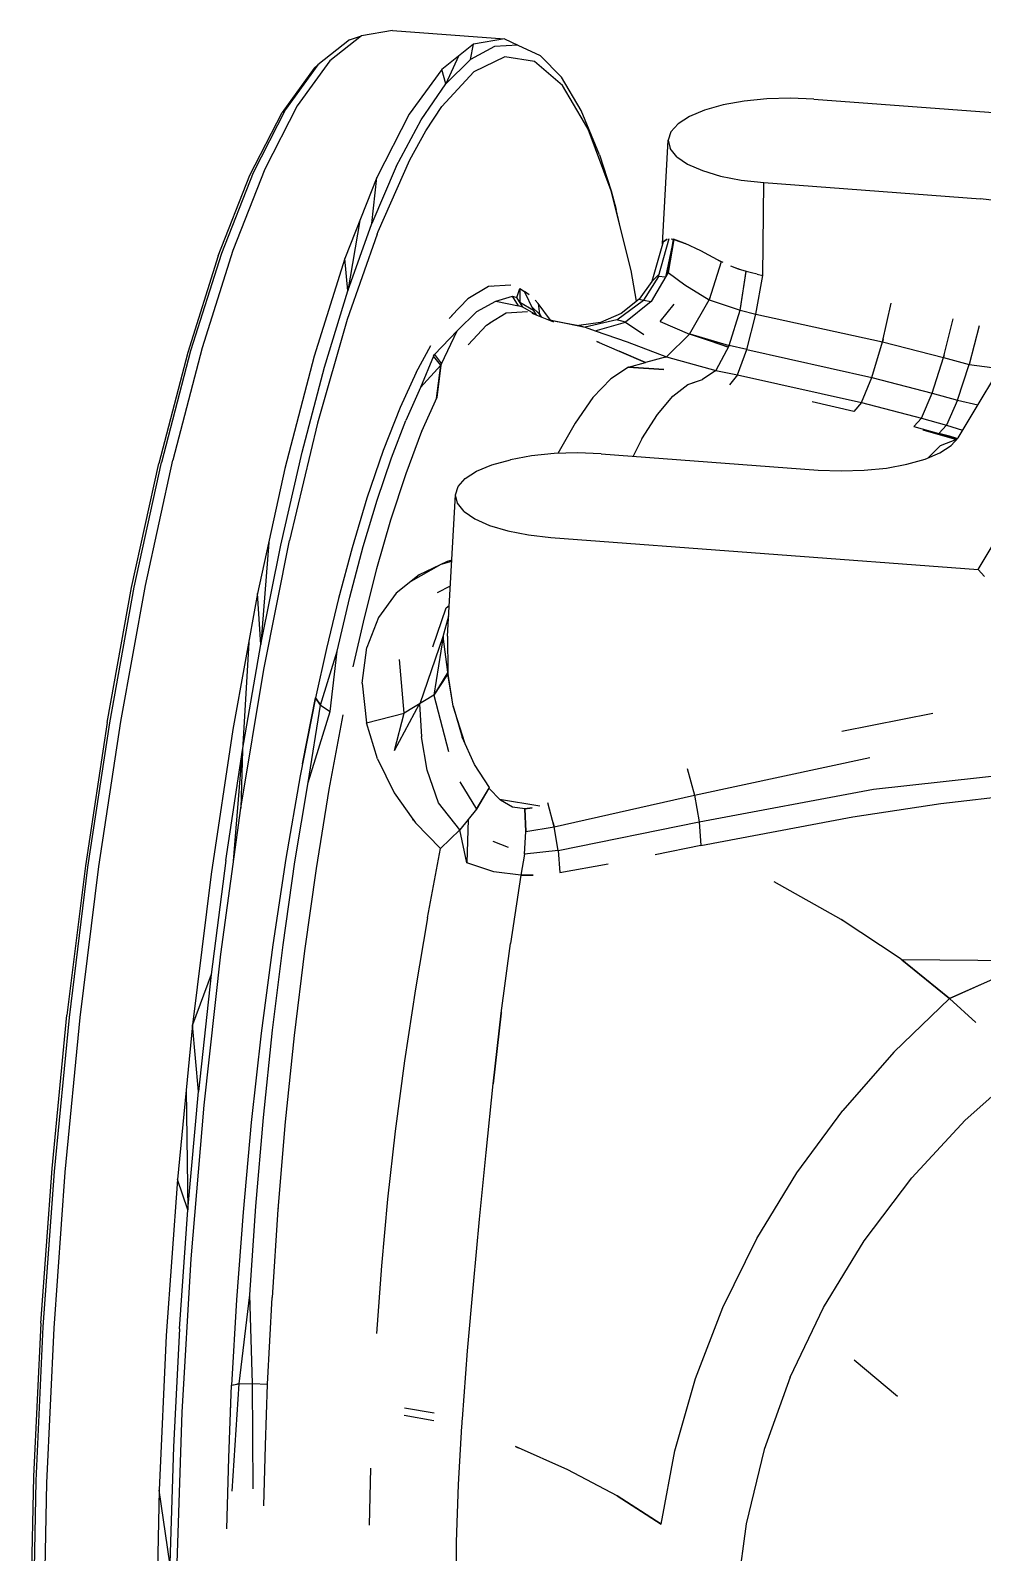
# Model space of a CAD drawing. Header units: millimetres. Extents: x -57554 to 16546, y 2142 to 98430.
# Drawn here: x -51025.3 to -50746.2, y 90472.8 to 90919 of the extents above; entities that cross this region are included whole.
import ezdxf

# ---------------------------------------------------------------- set-up
doc = ezdxf.new("R2010")
doc.units = ezdxf.units.MM

msp = doc.modelspace()

# ---------------------------------------------------------------- linework, layer by layer
at = {"color": 2, "linetype": 'Continuous'}
for p, q in [((-50919.16, 90918.96), (-50928.2, 90917.4)), ((-50919.16, 90918.96), (-50886.33, 90916.48)), ((-50931.74, 90916.2), (-50941.05, 90908.84)), ((-50928.2, 90917.4), (-50937.56, 90910)), ((-50931.74, 90916.2), (-50928.2, 90917.4)), ((-50895.36, 90914.92), (-50904.71, 90907.52)), ((-50896.32, 90910.47), (-50895.36, 90914.92)), ((-50889.27, 90914.27), (-50896.32, 90910.47)), ((-50886.33, 90916.48), (-50895.36, 90914.92)), ((-50882.43, 90914.67), (-50889.27, 90914.27)), ((-50886.33, 90916.48), (-50882.43, 90914.67)), ((-50882.43, 90914.67), (-50875.87, 90911.64)), ((-50937.56, 90910), (-50947.07, 90896.9)), ((-50899.75, 90911.45), (-50903.5, 90903.29)), ((-50903.5, 90903.29), (-50896.32, 90910.47)), ((-50886.23, 90911.21), (-50895.31, 90906.78)), ((-50877.52, 90909.87), (-50886.23, 90911.21)), ((-50869.33, 90902.78), (-50877.52, 90909.87)), ((-50869.63, 90905.23), (-50875.87, 90911.64)), ((-50942.09, 90907.91), (-50951.51, 90894.92)), ((-50941.05, 90908.84), (-50950.53, 90895.79)), ((-50942.09, 90907.91), (-50941.05, 90908.84)), ((-50904.71, 90907.52), (-50914.22, 90894.42)), ((-50903.5, 90903.29), (-50904.71, 90907.52)), ((-50895.31, 90906.78), (-50904.63, 90896.66)), ((-50863.8, 90895.49), (-50869.63, 90905.23)), ((-50910.76, 90892.79), (-50903.5, 90903.29)), ((-50862.86, 90891.84), (-50869.33, 90902.78)), ((-50950.53, 90895.79), (-50960, 90877.26)), ((-50947.07, 90896.9), (-50956.58, 90878.3)), ((-50909.33, 90889.5), (-50904.63, 90896.66)), ((-50827.63, 90895.58), (-50832.1, 90893.7)), ((-50822.21, 90897.11), (-50827.63, 90895.58)), ((-50816.06, 90898.24), (-50822.21, 90897.11)), ((-50809.4, 90898.93), (-50816.06, 90898.24)), ((-50802.49, 90899.13), (-50809.4, 90898.93)), ((-50795.6, 90898.86), (-50802.49, 90899.13)), ((-50795.6, 90898.86), (-50670.39, 90889.43)), ((-50960.94, 90876.49), (-50951.51, 90894.92)), ((-50914.22, 90894.42), (-50923.72, 90875.84)), ((-50918.02, 90879.1), (-50910.76, 90892.79)), ((-50858.42, 90882.52), (-50863.8, 90895.49)), ((-50861.8, 90890.05), (-50862.86, 90891.84)), ((-50835.44, 90891.55), (-50837.54, 90889.21)), ((-50832.1, 90893.7), (-50835.44, 90891.55)), ((-50914.03, 90881), (-50909.33, 90889.5)), ((-50855.06, 90871.91), (-50861.8, 90890.05)), ((-50839.94, 90856.43), (-50838.31, 90886.77)), ((-50837.54, 90889.21), (-50838.31, 90886.77)), ((-50838.31, 90886.77), (-50837.72, 90884.32)), ((-50747.47, 90760.96), (-50670.39, 90889.43)), ((-50858.42, 90882.52), (-50855.06, 90871.91)), ((-50835.8, 90881.96), (-50837.72, 90884.32)), ((-50956.58, 90878.3), (-50965.93, 90854.5)), ((-50918.02, 90879.1), (-50925.2, 90862.33)), ((-50923.34, 90860.06), (-50914.03, 90881)), ((-50835.8, 90881.96), (-50832.61, 90879.78)), ((-50832.61, 90879.78), (-50828.28, 90877.86)), ((-50828.28, 90877.86), (-50822.98, 90876.28)), ((-50970.21, 90852.92), (-50960.94, 90876.49)), ((-50960, 90877.26), (-50969.31, 90853.57)), ((-50923.72, 90875.84), (-50933.07, 90852.07)), ((-50925.2, 90862.33), (-50923.72, 90875.84)), ((-50822.98, 90876.28), (-50816.91, 90875.09)), ((-50816.91, 90875.09), (-50810.3, 90874.35)), ((-50810.61, 90847.1), (-50810.3, 90874.35)), ((-50810.3, 90874.35), (-50746.72, 90869.56)), ((-50855.06, 90871.91), (-50853.54, 90866.45)), ((-50849.2, 90848.63), (-50855.06, 90871.91)), ((-50740.25, 90868.83), (-50746.72, 90869.56)), ((-50852.21, 90860.61), (-50853.54, 90866.45)), ((-50928.69, 90863.21), (-50932.25, 90842.64)), ((-50932.25, 90842.64), (-50925.2, 90862.33)), ((-50923.63, 90859.25), (-50923.34, 90860.06)), ((-50923.63, 90859.25), (-50932.43, 90834.2)), ((-50839.77, 90857.03), (-50843.07, 90845.38)), ((-50841.17, 90846.81), (-50838.06, 90857.99)), ((-50838.57, 90857.8), (-50839.77, 90857.03)), ((-50839.77, 90857.03), (-50839.08, 90857.47)), ((-50836.77, 90857.76), (-50839.11, 90846.68)), ((-50839.08, 90857.47), (-50838.57, 90857.8)), ((-50838.33, 90848.01), (-50836.77, 90857.76)), ((-50836.64, 90857.66), (-50838.33, 90848.01)), ((-50837.46, 90857.92), (-50837.04, 90857.82)), ((-50837.46, 90857.92), (-50836.77, 90857.76)), ((-50837.04, 90857.82), (-50836.77, 90857.76)), ((-50833.64, 90856.63), (-50836.77, 90857.76)), ((-50836.77, 90857.76), (-50836.64, 90857.66)), ((-50836.64, 90857.66), (-50833.3, 90856.51)), ((-50833.64, 90856.63), (-50833.3, 90856.51)), ((-50828.73, 90854.34), (-50833.3, 90856.51)), ((-50970.21, 90852.92), (-50979.18, 90824.61)), ((-50969.31, 90853.57), (-50978.32, 90825.09)), ((-50965.93, 90854.5), (-50974.98, 90825.91)), ((-50933.07, 90852.07), (-50942.11, 90823.5)), ((-50932.25, 90842.64), (-50933.07, 90852.07)), ((-50822.8, 90851.17), (-50828.73, 90854.34)), ((-50822.8, 90851.17), (-50826.28, 90839.98)), ((-50822.8, 90851.17), (-50823.69, 90851.65)), ((-50823.69, 90851.65), (-50822.3, 90851.06)), ((-50753.31, 90799.56), (-50720.05, 90855.01)), ((-50847.63, 90839.59), (-50849.2, 90848.63)), ((-50841.17, 90846.81), (-50845.52, 90839.87)), ((-50838.33, 90848.01), (-50843.33, 90839.5)), ((-50843.07, 90845.38), (-50840.98, 90847.5)), ((-50839.11, 90846.68), (-50841.17, 90846.81)), ((-50838.33, 90848.01), (-50833.48, 90844.41)), ((-50820.09, 90849.98), (-50817.47, 90848.98)), ((-50820.09, 90849.98), (-50817.8, 90849.08)), ((-50817.47, 90848.98), (-50817.8, 90849.08)), ((-50817.8, 90849.08), (-50815.45, 90848.37)), ((-50817.16, 90837.43), (-50815.45, 90848.37)), ((-50817.14, 90837.6), (-50815.45, 90848.33)), ((-50813.85, 90847.94), (-50815.45, 90848.33)), ((-50812.24, 90847.53), (-50813.85, 90847.94)), ((-50812.59, 90835.84), (-50810.61, 90847.1)), ((-50812.24, 90847.53), (-50810.61, 90847.1)), ((-50939.09, 90820.23), (-50932.25, 90842.64)), ((-50890.98, 90843.92), (-50897.02, 90840.32)), ((-50884.46, 90844.3), (-50890.98, 90843.92)), ((-50890.06, 90843.98), (-50890.98, 90843.92)), ((-50882.69, 90840.65), (-50881.78, 90843.29)), ((-50881.78, 90843.29), (-50881.82, 90839.27)), ((-50881.78, 90843.29), (-50880.41, 90842.49)), ((-50879.06, 90841.5), (-50880.41, 90842.49)), ((-50877.81, 90836.93), (-50880.41, 90842.49)), ((-50843.07, 90845.38), (-50846.87, 90840.2)), ((-50833.48, 90844.41), (-50826.28, 90839.98)), ((-50897.02, 90840.32), (-50901.8, 90835.29)), ((-50894.43, 90836.62), (-50888.8, 90839.57)), ((-50888.8, 90839.57), (-50883.97, 90841.05)), ((-50888.8, 90839.57), (-50882.23, 90838.28)), ((-50882.23, 90838.28), (-50883.97, 90841.05)), ((-50883.97, 90841.05), (-50882.69, 90840.65)), ((-50880.96, 90837.89), (-50882.69, 90840.65)), ((-50880.96, 90837.89), (-50882.23, 90838.28)), ((-50881.82, 90839.27), (-50877.81, 90836.93)), ((-50877, 90835.58), (-50880.96, 90837.89)), ((-50876, 90835.76), (-50878.28, 90837.95)), ((-50876.39, 90838.93), (-50877.31, 90839.92)), ((-50872.84, 90834.05), (-50876.39, 90838.93)), ((-50876.39, 90838.93), (-50876, 90835.76)), ((-50876.39, 90838.93), (-50876, 90835.76)), ((-50853.36, 90834.18), (-50845.52, 90839.87)), ((-50846.87, 90840.2), (-50852.06, 90836.04)), ((-50843.33, 90839.5), (-50850.86, 90833.48)), ((-50846.87, 90840.2), (-50845.52, 90839.87)), ((-50845.52, 90839.87), (-50843.33, 90839.5)), ((-50840.66, 90833.68), (-50836.54, 90838.71)), ((-50832.04, 90829.93), (-50826.28, 90839.98)), ((-50826.28, 90839.98), (-50826.04, 90840.74)), ((-50826.28, 90839.98), (-50817.23, 90837)), ((-50817.23, 90837), (-50817.14, 90837.6)), ((-50775.5, 90827.7), (-50772.99, 90839.01)), ((-50932.43, 90834.2), (-50941.14, 90803.82)), ((-50901.69, 90835.4), (-50902.56, 90834.49)), ((-50900.16, 90830.92), (-50894.43, 90836.62)), ((-50891.61, 90832.54), (-50890.46, 90833.24)), ((-50885.81, 90836.07), (-50890.58, 90833.16)), ((-50879.53, 90836.47), (-50885.81, 90836.07)), ((-50878.28, 90836.09), (-50871.94, 90833.56)), ((-50876.97, 90835.56), (-50877.81, 90836.93)), ((-50876, 90835.76), (-50875.51, 90834.98)), ((-50875.53, 90834.99), (-50876, 90835.76)), ((-50875.53, 90834.99), (-50876, 90835.76)), ((-50873.52, 90834.19), (-50862.65, 90831.96)), ((-50871.31, 90833.73), (-50864.53, 90832.47)), ((-50858.17, 90833.4), (-50864.53, 90832.47)), ((-50853.36, 90834.18), (-50862.65, 90831.96)), ((-50859.75, 90830.87), (-50850.86, 90833.48)), ((-50852.06, 90836.04), (-50858.17, 90833.4)), ((-50850.86, 90833.48), (-50853.36, 90834.18)), ((-50850.86, 90833.48), (-50845.44, 90829.88)), ((-50840.66, 90833.68), (-50832.04, 90829.93)), ((-50820.44, 90826.57), (-50817.23, 90837)), ((-50817.23, 90837), (-50817.16, 90837.43)), ((-50817.23, 90837), (-50812.59, 90835.84)), ((-50815.25, 90825.4), (-50812.59, 90835.84)), ((-50812.59, 90835.84), (-50775.5, 90827.7)), ((-50757.6, 90823.1), (-50754.78, 90834.45)), ((-50900.16, 90830.92), (-50906.82, 90823.93)), ((-50904.74, 90821.27), (-50900.16, 90830.92)), ((-50896.92, 90826.82), (-50891.61, 90832.54)), ((-50864.53, 90832.47), (-50862.65, 90831.96)), ((-50862.65, 90831.96), (-50859.75, 90830.87)), ((-50859.75, 90830.87), (-50850.35, 90827.65)), ((-50832.04, 90829.93), (-50838.77, 90823.29)), ((-50820.67, 90826.13), (-50832.04, 90829.93)), ((-50831.99, 90830.01), (-50820.44, 90826.57)), ((-50831.99, 90830.01), (-50820.67, 90826.13)), ((-50747.15, 90832.39), (-50750.1, 90821.04)), ((-50979.18, 90824.61), (-50987.69, 90792.01)), ((-50978.32, 90825.09), (-50986.87, 90792.3)), ((-50974.98, 90825.91), (-50983.56, 90792.99)), ((-50912.23, 90818.72), (-50907.9, 90826.65)), ((-50858.6, 90827.52), (-50859.2, 90827.79)), ((-50859.2, 90827.79), (-50852.72, 90824.92)), ((-50852.72, 90824.92), (-50844.93, 90821.6)), ((-50844.93, 90821.6), (-50852.72, 90824.92)), ((-50850.35, 90827.65), (-50838.77, 90823.29)), ((-50820.44, 90826.57), (-50824.39, 90819.27)), ((-50815.25, 90825.4), (-50820.44, 90826.57)), ((-50818.02, 90817.97), (-50815.25, 90825.4)), ((-50815.25, 90825.4), (-50778.6, 90817.22)), ((-50778.6, 90817.22), (-50775.5, 90827.7)), ((-50775.3, 90828.6), (-50775.5, 90827.7)), ((-50775.5, 90827.7), (-50757.6, 90823.1)), ((-50942.11, 90823.5), (-50950.69, 90790.61)), ((-50945.65, 90795.32), (-50939.09, 90820.23)), ((-50907.1, 90823.48), (-50910.9, 90814.33)), ((-50910.9, 90814.33), (-50905.01, 90820.82)), ((-50907.1, 90823.48), (-50906.82, 90823.93)), ((-50905.01, 90820.82), (-50907.1, 90823.48)), ((-50906.82, 90823.93), (-50904.74, 90821.27)), ((-50906.27, 90811.07), (-50905.01, 90820.82)), ((-50905.01, 90820.82), (-50906.13, 90811.39)), ((-50904.74, 90821.27), (-50905.01, 90820.82)), ((-50849.94, 90820.26), (-50855.12, 90816.84)), ((-50849.94, 90820.26), (-50850, 90820.22)), ((-50850, 90820.22), (-50839.64, 90819.63)), ((-50849.94, 90820.26), (-50844.93, 90821.6)), ((-50839.64, 90819.63), (-50849.94, 90820.26)), ((-50838.77, 90823.29), (-50844.93, 90821.6)), ((-50839.09, 90823.2), (-50838.77, 90823.29)), ((-50838.77, 90823.29), (-50824.39, 90819.27)), ((-50760.94, 90812.62), (-50757.6, 90823.1)), ((-50757.41, 90823.86), (-50757.6, 90823.1)), ((-50757.6, 90823.1), (-50750.1, 90821.04)), ((-50753.55, 90810.56), (-50750.1, 90821.04)), ((-50750.1, 90821.04), (-50741.11, 90819.91)), ((-50912.23, 90818.72), (-50916.94, 90808.44)), ((-50855.12, 90816.84), (-50860.37, 90811.36)), ((-50832.53, 90815.18), (-50830.02, 90816.04)), ((-50832.28, 90815.26), (-50828.24, 90816.65)), ((-50830.02, 90816.04), (-50828.24, 90816.65)), ((-50824.39, 90819.27), (-50828.24, 90816.65)), ((-50824.59, 90819.13), (-50824.39, 90819.27)), ((-50824.39, 90819.27), (-50818.02, 90817.97)), ((-50818.02, 90817.97), (-50820.33, 90815.12)), ((-50818.12, 90817.85), (-50818.02, 90817.97)), ((-50818.02, 90817.97), (-50781.6, 90809.88)), ((-50781.6, 90809.88), (-50778.6, 90817.22)), ((-50778.6, 90817.22), (-50760.94, 90812.62)), ((-50910.9, 90814.33), (-50915.22, 90804.68)), ((-50906.13, 90811.39), (-50910.59, 90801.37)), ((-50906.27, 90811.08), (-50906.13, 90811.39)), ((-50860.37, 90811.36), (-50865.63, 90803.9)), ((-50841.47, 90806.42), (-50836.96, 90811.76)), ((-50836.96, 90811.76), (-50832.53, 90815.18)), ((-50764.06, 90805.33), (-50760.94, 90812.62)), ((-50760.94, 90812.62), (-50753.55, 90810.56)), ((-50916.94, 90808.44), (-50921.89, 90795.82)), ((-50846.02, 90799.24), (-50841.47, 90806.42)), ((-50783.86, 90807.25), (-50796.1, 90810.08)), ((-50781.6, 90809.88), (-50783.86, 90807.25)), ((-50781.71, 90809.75), (-50781.6, 90809.88)), ((-50781.6, 90809.88), (-50764.06, 90805.33)), ((-50753.55, 90810.56), (-50756.72, 90803.29)), ((-50753.55, 90810.56), (-50747.54, 90809.19)), ((-50941.14, 90803.82), (-50949.33, 90769.44)), ((-50919.48, 90793.65), (-50915.22, 90804.68)), ((-50865.63, 90803.9), (-50870.63, 90795)), ((-50764.06, 90805.33), (-50766.29, 90802.84)), ((-50766.29, 90802.84), (-50763.83, 90802.18)), ((-50766.29, 90802.84), (-50761.79, 90801.6)), ((-50764.18, 90805.2), (-50764.06, 90805.33)), ((-50764.06, 90805.33), (-50756.72, 90803.29)), ((-50763.83, 90802.18), (-50761.38, 90801.52)), ((-50763.69, 90801.89), (-50753.8, 90799.04)), ((-50756.72, 90803.29), (-50758.93, 90800.85)), ((-50756.82, 90803.19), (-50756.72, 90803.29)), ((-50756.72, 90803.29), (-50751.99, 90801.77)), ((-50910.59, 90801.37), (-50915.27, 90789.04)), ((-50910.49, 90801.6), (-50910.59, 90801.37)), ((-50846.02, 90799.24), (-50848.6, 90794.19)), ((-50761.79, 90801.6), (-50757.32, 90800.34)), ((-50761.38, 90801.52), (-50758.93, 90800.85)), ((-50755.88, 90800), (-50758.93, 90800.85)), ((-50753.8, 90799.04), (-50758.63, 90797.21)), ((-50757.32, 90800.34), (-50753.59, 90799.26)), ((-50753.71, 90799.36), (-50755.88, 90800)), ((-50755.37, 90797.27), (-50753.31, 90799.56)), ((-50753.55, 90799.3), (-50753.71, 90799.36)), ((-50753.71, 90799.36), (-50753.55, 90799.3)), ((-50991.55, 90756.28), (-50983.56, 90792.99)), ((-50951.89, 90768.14), (-50945.65, 90795.32)), ((-50921.89, 90795.82), (-50926.64, 90781.86)), ((-50923.65, 90781.29), (-50919.48, 90793.65)), ((-50890, 90791.62), (-50884.59, 90793.15)), ((-50878.43, 90794.28), (-50884.59, 90793.15)), ((-50871.77, 90794.96), (-50878.43, 90794.28)), ((-50864.86, 90795.17), (-50871.77, 90794.96)), ((-50857.97, 90794.9), (-50864.86, 90795.17)), ((-50857.97, 90794.9), (-50794.39, 90790.11)), ((-50768.33, 90791.82), (-50763.02, 90793.32)), ((-50763.02, 90793.32), (-50758.65, 90795.16)), ((-50758.63, 90797.21), (-50762.14, 90793.69)), ((-50758.65, 90795.16), (-50755.37, 90797.27)), ((-50995.61, 90755.66), (-50987.69, 90792.01)), ((-50994.83, 90755.74), (-50986.87, 90792.3)), ((-50950.69, 90790.61), (-50958.68, 90753.93)), ((-50915.27, 90789.04), (-50919.73, 90775.4)), ((-50897.82, 90787.59), (-50894.47, 90789.74)), ((-50894.47, 90789.74), (-50890, 90791.62)), ((-50794.39, 90790.11), (-50787.64, 90789.84)), ((-50787.64, 90789.84), (-50780.88, 90790.05)), ((-50780.88, 90790.05), (-50774.36, 90790.71)), ((-50774.36, 90790.71), (-50768.33, 90791.82)), ((-50900.69, 90782.81), (-50899.92, 90785.25)), ((-50899.92, 90785.25), (-50897.82, 90787.59)), ((-50926.64, 90781.86), (-50931, 90767.27)), ((-50927.71, 90767.68), (-50923.65, 90781.29)), ((-50903.01, 90741.41), (-50900.69, 90782.81)), ((-50900.1, 90780.36), (-50900.69, 90782.81)), ((-50898.17, 90778), (-50900.1, 90780.36)), ((-50919.73, 90775.4), (-50923.81, 90761.17)), ((-50898.17, 90778), (-50894.98, 90775.82)), ((-50894.98, 90775.82), (-50890.66, 90773.9)), ((-50890.66, 90773.9), (-50885.36, 90772.31)), ((-50885.36, 90772.31), (-50879.28, 90771.13)), ((-50879.28, 90771.13), (-50872.68, 90770.38)), ((-50955.43, 90768.83), (-50957.72, 90738.95)), ((-50957.72, 90738.95), (-50951.89, 90768.14)), ((-50956.85, 90731.62), (-50949.33, 90769.44)), ((-50931, 90767.27), (-50934.95, 90752.51)), ((-50931.63, 90752.9), (-50927.71, 90767.68)), ((-50872.68, 90770.38), (-50747.47, 90760.96)), ((-50913.63, 90757.52), (-50904.87, 90762.48)), ((-50903.1, 90763.32), (-50911.28, 90759.41)), ((-50904.87, 90762.48), (-50901.78, 90763.38)), ((-50901.76, 90763.66), (-50903.1, 90763.32)), ((-50923.81, 90761.17), (-50927.48, 90746.77)), ((-50911.28, 90759.41), (-50918.02, 90753.98)), ((-50745.54, 90758.9), (-50747.47, 90760.96)), ((-51002.81, 90716.15), (-50995.61, 90755.66)), ((-51002.05, 90716.01), (-50994.83, 90755.74)), ((-50998.8, 90716.38), (-50991.55, 90756.28)), ((-50958.68, 90753.93), (-50965.93, 90714.08)), ((-50957.72, 90738.95), (-50958.68, 90753.93)), ((-50935.4, 90737.04), (-50931.63, 90752.9)), ((-50918.02, 90753.98), (-50923.26, 90746.93)), ((-50905.97, 90754.18), (-50902.18, 90756.14)), ((-50934.95, 90752.51), (-50938.51, 90737.8)), ((-50907.35, 90738.34), (-50903.41, 90749.75)), ((-50903.41, 90749.75), (-50902.51, 90750.37)), ((-50927.48, 90746.77), (-50930.78, 90732.43)), ((-50923.26, 90746.93), (-50926.71, 90738.11)), ((-50904.31, 90741.3), (-50902.67, 90747.39)), ((-50961.28, 90739.61), (-50963.1, 90708.03)), ((-50911.03, 90721.7), (-50904.31, 90741.3)), ((-50904.31, 90741.3), (-50907.07, 90724.12)), ((-50902.9, 90730.91), (-50904.31, 90741.3)), ((-50903.01, 90741.41), (-50902.9, 90730.91)), ((-50963.1, 90708.03), (-50957.72, 90738.95)), ((-50938.51, 90737.8), (-50941.7, 90723.37)), ((-50940.28, 90721.17), (-50935.4, 90737.04)), ((-50937.4, 90719.36), (-50935.4, 90737.04)), ((-50928.01, 90727.62), (-50926.71, 90738.11)), ((-50963.6, 90690.98), (-50956.85, 90731.62)), ((-50915.69, 90718.86), (-50917.12, 90734.63)), ((-50902.9, 90730.91), (-50907.07, 90724.12)), ((-50902.83, 90730.27), (-50902.9, 90730.91)), ((-50902.9, 90730.91), (-50902.87, 90730.53)), ((-50902.87, 90730.53), (-50902.83, 90730.27)), ((-50928.01, 90727.62), (-50926.79, 90716.04)), ((-50902.87, 90730.43), (-50907.07, 90724.12)), ((-50901.39, 90720.91), (-50902.87, 90730.43)), ((-50901.39, 90720.91), (-50902.83, 90730.27)), ((-50941.7, 90723.38), (-50946.22, 90700.53)), ((-50945.53, 90704.04), (-50941.7, 90723.37)), ((-50940.28, 90721.17), (-50941.7, 90723.38)), ((-50941.7, 90723.37), (-50940.28, 90721.17)), ((-50918.52, 90707.95), (-50911.24, 90721.57)), ((-50907.07, 90724.12), (-50915.69, 90718.86)), ((-50911.24, 90721.57), (-50910.62, 90711.88)), ((-50907.07, 90724.12), (-50902.69, 90707.64)), ((-50943.87, 90698.55), (-50940.28, 90721.17)), ((-50943.87, 90698.55), (-50937.4, 90719.36)), ((-50940.28, 90721.17), (-50937.4, 90719.36)), ((-50933.72, 90718.36), (-50937.8, 90696.47)), ((-50926.79, 90716.04), (-50915.69, 90718.86)), ((-50918.52, 90707.95), (-50915.69, 90718.86)), ((-50897.95, 90710.16), (-50901.39, 90720.91)), ((-50901.39, 90720.91), (-50898.72, 90711.86)), ((-50760.69, 90718.79), (-50787.41, 90713.46)), ((-51002.81, 90716.15), (-51009.17, 90674.13)), ((-51008.43, 90673.76), (-51002.05, 90716.01)), ((-51005.21, 90673.95), (-50998.8, 90716.38)), ((-50965.93, 90714.08), (-50972.33, 90671.69)), ((-50923.56, 90705.43), (-50926.79, 90716.04)), ((-50908.99, 90702.17), (-50910.62, 90711.88)), ((-50895.07, 90703.81), (-50898.72, 90711.86)), ((-50967.98, 90675.69), (-50963.1, 90708.03)), ((-50965.89, 90674.26), (-50963.1, 90708.03)), ((-50963.1, 90708.03), (-50963.6, 90690.98)), ((-50923.56, 90705.43), (-50918.65, 90695.51)), ((-50890.71, 90697.06), (-50895.07, 90703.81)), ((-50830.6, 90694.78), (-50779.21, 90705.85)), ((-50946.22, 90700.53), (-50950.42, 90676.27)), ((-50946.13, 90701), (-50946.22, 90700.53)), ((-50905.68, 90692.58), (-50908.99, 90702.17)), ((-50832.77, 90702.6), (-50830.6, 90694.78)), ((-50778.11, 90696.59), (-50726.86, 90702.23)), ((-50947.73, 90675.24), (-50943.87, 90698.55)), ((-50937.8, 90696.47), (-50941.56, 90673.35)), ((-50918.65, 90695.51), (-50913.19, 90687.82)), ((-50899.43, 90698.71), (-50894.52, 90690.71)), ((-50894.52, 90690.71), (-50890.71, 90697.06)), ((-50890.87, 90696.86), (-50894.52, 90690.71)), ((-50890.87, 90696.86), (-50890.71, 90697.06)), ((-50887.51, 90693.32), (-50890.85, 90696.83)), ((-50829.2, 90687), (-50778.11, 90696.59)), ((-50758.43, 90692.41), (-50728.97, 90695.73)), ((-50969.46, 90648.18), (-50963.6, 90690.98)), ((-50899.42, 90684.63), (-50905.68, 90692.58)), ((-50894.52, 90690.71), (-50899.42, 90684.63)), ((-50887.8, 90693.62), (-50875.95, 90691.69)), ((-50884, 90691.35), (-50887.51, 90693.32)), ((-50880.37, 90690.86), (-50884, 90691.35)), ((-50880.37, 90690.86), (-50878.22, 90691.13)), ((-50878.22, 90691.13), (-50880.37, 90690.86)), ((-50880.37, 90690.86), (-50880.07, 90684.22)), ((-50880.07, 90684.22), (-50880.37, 90690.86)), ((-50871.79, 90685.59), (-50873.57, 90692.55)), ((-50871.79, 90685.59), (-50830.6, 90694.78)), ((-50830.6, 90694.78), (-50829.2, 90687)), ((-50784.2, 90688.45), (-50758.43, 90692.41)), ((-50626.47, 90693.07), (-50755.83, 90635.19)), ((-50755.82, 90635.19), (-50626.79, 90693.12)), ((-50914.11, 90689.11), (-50912.38, 90686.67)), ((-50912.96, 90687.5), (-50913.19, 90687.82)), ((-50912.38, 90686.67), (-50905.07, 90679.21)), ((-50896.97, 90687.67), (-50897.31, 90674.95)), ((-50872.08, 90686.73), (-50871.79, 90685.59)), ((-50870.59, 90678.59), (-50829.2, 90687)), ((-50829.2, 90687), (-50828.74, 90680.09)), ((-50828.74, 90680.09), (-50784.2, 90688.45)), ((-50899.42, 90684.63), (-50905.07, 90679.21)), ((-50905.07, 90679.21), (-50899.42, 90684.63)), ((-50897.31, 90674.95), (-50899.42, 90684.63)), ((-50880.48, 90677.56), (-50880.07, 90684.22)), ((-50880.07, 90684.22), (-50871.79, 90685.59)), ((-50870.59, 90678.59), (-50871.79, 90685.59)), ((-50908.87, 90658.9), (-50905.07, 90679.21)), ((-50889.76, 90681.35), (-50885.23, 90679.59)), ((-50880.48, 90677.56), (-50881.56, 90671.36)), ((-50870.59, 90678.59), (-50880.48, 90677.56)), ((-50870.59, 90678.59), (-50870.07, 90672.13)), ((-50828.74, 90680.09), (-50842.12, 90677.38)), ((-51009.17, 90674.13), (-51014.58, 90630.3)), ((-51013.85, 90629.68), (-51008.43, 90673.76)), ((-51010.66, 90629.7), (-51005.21, 90673.95)), ((-50967.98, 90675.69), (-50972.31, 90642.24)), ((-50950.42, 90676.27), (-50954.25, 90650.95)), ((-50951.21, 90650.97), (-50947.73, 90675.24)), ((-50941.56, 90673.35), (-50944.97, 90649.21)), ((-50941.53, 90673.55), (-50941.56, 90673.35)), ((-50889.47, 90672.37), (-50897.31, 90674.95)), ((-50870.07, 90672.13), (-50855.94, 90674.69)), ((-50972.33, 90671.69), (-50977.78, 90627.47)), ((-50881.56, 90671.36), (-50889.47, 90672.37)), ((-50881.56, 90671.36), (-50884.55, 90651.38)), ((-50881.56, 90671.36), (-50877.91, 90671.33)), ((-50877.91, 90671.33), (-50881.56, 90671.36)), ((-50787.63, 90658.38), (-50807.25, 90669.38)), ((-50908.87, 90658.9), (-50912.41, 90638.04)), ((-50787.24, 90658.12), (-50787.63, 90658.38)), ((-50770.29, 90647), (-50787.63, 90658.38)), ((-50954.25, 90650.95), (-50957.62, 90625.04)), ((-50954.3, 90625.93), (-50951.21, 90650.97)), ((-50887.25, 90630.93), (-50884.55, 90651.38)), ((-50974.33, 90603.93), (-50969.46, 90648.18)), ((-50944.97, 90649.21), (-50947.97, 90624.4)), ((-50769.8, 90646.6), (-50770.29, 90647)), ((-50755.83, 90635.19), (-50770.29, 90647)), ((-50731.2, 90646.24), (-50769.8, 90646.6)), ((-50769.8, 90646.6), (-50755.83, 90635.19)), ((-50972.31, 90642.24), (-50977.78, 90627.47)), ((-50972.31, 90642.24), (-50976.04, 90607.99)), ((-50912.41, 90638.04), (-50915.61, 90616.94)), ((-50755.83, 90635.19), (-50772.18, 90619.52)), ((-50772.18, 90619.52), (-50755.83, 90635.19)), ((-50748.12, 90628.24), (-50755.83, 90635.19)), ((-51018.96, 90585.36), (-51014.58, 90630.3)), ((-51018.24, 90584.51), (-51013.85, 90629.68)), ((-51015.06, 90584.34), (-51010.66, 90629.7)), ((-50887.25, 90630.93), (-50889.64, 90610.26)), ((-50889.64, 90610.26), (-50887.25, 90630.92)), ((-50887.23, 90631.08), (-50887.25, 90630.93)), ((-50977.78, 90627.47), (-50982.19, 90582.15)), ((-50976.04, 90607.99), (-50977.78, 90627.47)), ((-50957.62, 90625.04), (-50960.53, 90598.84)), ((-50956.96, 90600.33), (-50954.3, 90625.93)), ((-50947.97, 90624.4), (-50950.56, 90599.07)), ((-50947.92, 90624.79), (-50947.97, 90624.4)), ((-50772.18, 90619.52), (-50787.15, 90602.45)), ((-50915.61, 90616.94), (-50918.34, 90596.3)), ((-50751.23, 90599.61), (-50733.94, 90614.98)), ((-50891.72, 90590.06), (-50889.64, 90610.26)), ((-50979.64, 90608.35), (-50979.15, 90573.27)), ((-50979.15, 90573.27), (-50976.04, 90607.99)), ((-50978.13, 90558.95), (-50974.33, 90603.93)), ((-50800.58, 90584.16), (-50787.15, 90602.45)), ((-50960.53, 90598.84), (-50962.95, 90572.64)), ((-50959.19, 90574.4), (-50956.96, 90600.33)), ((-50950.56, 90599.07), (-50952.73, 90573.36)), ((-50766.92, 90582.64), (-50751.23, 90599.61)), ((-50918.34, 90596.3), (-50920.59, 90576.38)), ((-50893.61, 90570.54), (-50891.72, 90590.06)), ((-51022.24, 90540.05), (-51018.96, 90585.36)), ((-51021.51, 90538.98), (-51018.24, 90584.51)), ((-51018.34, 90538.62), (-51015.06, 90584.34)), ((-50812.33, 90564.84), (-50800.58, 90584.16)), ((-50982.19, 90582.15), (-50985.47, 90536.46)), ((-50979.15, 90573.27), (-50982.19, 90582.15)), ((-50780.82, 90564.25), (-50766.92, 90582.64)), ((-50960.97, 90548.34), (-50959.19, 90574.4)), ((-50920.59, 90576.38), (-50922.41, 90556.9)), ((-50981.6, 90538.43), (-50979.15, 90573.27)), ((-50962.95, 90572.64), (-50964.87, 90546.87)), ((-50952.73, 90573.36), (-50954.46, 90547.63)), ((-50952.69, 90573.75), (-50952.73, 90573.36)), ((-50895.42, 90551.44), (-50893.61, 90570.54)), ((-50822.26, 90544.67), (-50812.33, 90564.84)), ((-50792.76, 90544.7), (-50780.82, 90564.25)), ((-50980.81, 90513.98), (-50978.13, 90558.95)), ((-50922.41, 90556.9), (-50923.84, 90537.02)), ((-50964.12, 90522.3), (-50960.97, 90548.34)), ((-50960.2, 90522.4), (-50960.97, 90548.34)), ((-50955.75, 90522.15), (-50954.46, 90547.63)), ((-50897.11, 90532), (-50895.42, 90551.44)), ((-50964.87, 90546.87), (-50966.3, 90521.87)), ((-50830.3, 90523.86), (-50822.26, 90544.67)), ((-50802.59, 90524.25), (-50792.76, 90544.7)), ((-51022.24, 90540.05), (-51024.36, 90495.11)), ((-51023.61, 90493.84), (-51021.51, 90538.98)), ((-51020.45, 90493.3), (-51018.34, 90538.62)), ((-50985.47, 90536.46), (-50987.59, 90491.17)), ((-50981.6, 90538.43), (-50983.36, 90503.79)), ((-50898.64, 90512.07), (-50897.11, 90532)), ((-50783.8, 90529.3), (-50771.06, 90518.65)), ((-50967.16, 90500.63), (-50966.3, 90521.87)), ((-50966.62, 90514.13), (-50966.3, 90521.87)), ((-50966.3, 90521.87), (-50964.12, 90522.3)), ((-50966.3, 90521.87), (-50964.78, 90522.17)), ((-50966.11, 90490.87), (-50964.12, 90522.3)), ((-50964.12, 90522.3), (-50964.78, 90522.17)), ((-50964.12, 90522.3), (-50960.2, 90522.4)), ((-50960.2, 90522.4), (-50955.75, 90522.15)), ((-50959.94, 90491.52), (-50960.2, 90522.4)), ((-50956.41, 90504.21), (-50955.75, 90522.15)), ((-50836.37, 90502.64), (-50830.3, 90523.86)), ((-50802.59, 90524.25), (-50810.2, 90503.02)), ((-50982.31, 90469.77), (-50980.81, 90513.98)), ((-50907.01, 90511.48), (-50915.75, 90513)), ((-50906.88, 90513.65), (-50915.65, 90515.17)), ((-50898.69, 90511.34), (-50898.64, 90512.07)), ((-50899.83, 90492.8), (-50898.79, 90509.88)), ((-50898.79, 90509.88), (-50898.74, 90510.61)), ((-50898.74, 90510.61), (-50898.69, 90511.34)), ((-50983.36, 90503.79), (-50984.43, 90469.7)), ((-50956.84, 90486.53), (-50956.41, 90504.21)), ((-50883.1, 90503.95), (-50882.28, 90503.58)), ((-50867.69, 90497.1), (-50883.1, 90503.95)), ((-50810.2, 90503.02), (-50815.47, 90481.25)), ((-50967.68, 90479.75), (-50967.16, 90500.63)), ((-50840.41, 90481.19), (-50836.37, 90502.64)), ((-51024.36, 90495.11), (-51025.29, 90451.29)), ((-50925.89, 90480.91), (-50925.49, 90497.53)), ((-50853.26, 90489.46), (-50867.69, 90497.1)), ((-51024.51, 90449.84), (-51023.61, 90493.84)), ((-51021.36, 90449.12), (-51020.45, 90493.3)), ((-50987.59, 90491.17), (-50988.51, 90447)), ((-50984.43, 90469.7), (-50987.59, 90491.17)), ((-50900.4, 90475.91), (-50899.83, 90492.8)), ((-50847.77, 90485.93), (-50853.26, 90489.46)), ((-50853.26, 90489.46), (-50840.41, 90481.19)), ((-50840.41, 90481.19), (-50847.77, 90485.93)), ((-50815.47, 90481.25), (-50818.32, 90459.78)), ((-50900.48, 90459.41), (-50900.4, 90475.91))]:
    msp.add_line(p, q, dxfattribs=at)

doc.saveas('drawing.dxf')
